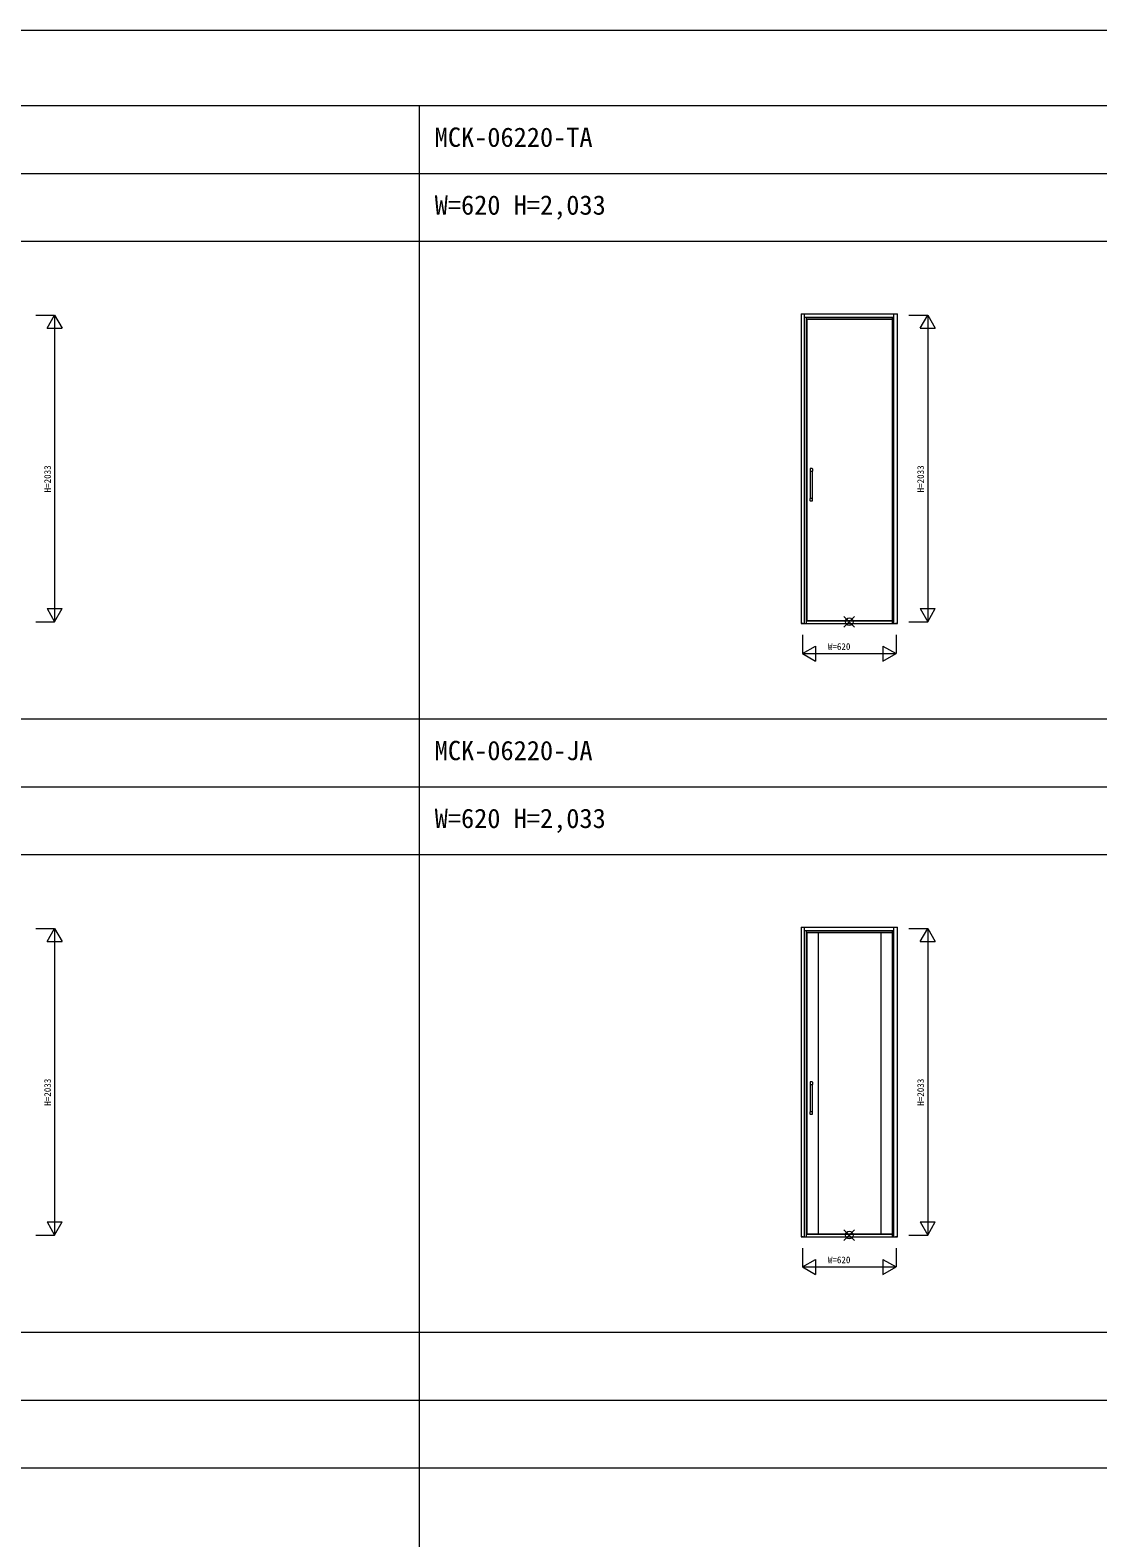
# Model space of a CAD drawing. Units: millimetres, scale not verified. Extents: x -14341 to 14341, y -10000 to 10000.
# Drawn here: x 176 to 7258, y 0 to 10000 of the extents above; entities that cross this region are included whole.
import ezdxf
from ezdxf.enums import TextEntityAlignment as Align

# ---------------------------------------------------------------- set-up
doc = ezdxf.new("R2010")
doc.units = ezdxf.units.MM
doc.header["$LTSCALE"] = 50
for name, color, linetype, lineweight in [('0-0_0', 7, 'Continuous', 9), ('0-1_USER1', 7, 'Continuous', 9), ('0-2_YKK_ZWAK', 1, 'Continuous', 18), ('0-3_YKK_11', 4, 'Continuous', 9), ('0-7_YSS_K', 2, 'Continuous', 18)]:
    doc.layers.add(name, color=color, linetype=linetype, lineweight=lineweight)
doc.styles.add('ＭＳ ゴシック', font='')
doc.styles.get('ＭＳ ゴシック').set_extended_font_data('MS Gothic')

msp = doc.modelspace()

# ---------------------------------------------------------------- linework, layer by layer
at = {"layer": '0-0_0'}
for p, q in [((-14340.51, 10000), (14340.51, 10000)), ((-14340.51, 9500), (14159.49, 9500)), ((2759.49, -10000), (2759.49, 9500)), ((-14340.51, 9050), (14159.49, 9050)), ((-14340.51, 8600), (14159.49, 8600)), ((-14340.51, 5432), (14159.49, 5432)), ((-14340.51, 4982), (14159.49, 4982)), ((-14340.51, 4532), (14159.49, 4532)), ((-14340.51, 1364), (14159.49, 1364)), ((-14340.51, 914), (14159.49, 914)), ((-14340.51, 464), (14159.49, 464))]:
    msp.add_line(p, q, dxfattribs=at)
at = {"layer": '0-2_YKK_ZWAK'}
for p, q in [((5574.14, 6041.14), (5644.85, 6111.85)), ((5574.14, 6111.85), (5644.85, 6041.14)), ((5574.14, 1973.14), (5644.85, 2043.85)), ((5574.14, 2043.85), (5644.85, 1973.14))]:
    msp.add_line(p, q, dxfattribs=at)
for centre in [(5609.49, 6076.5), (5609.49, 2008.5)]:
    msp.add_circle(centre, 25, dxfattribs=at)
at = {"layer": '0-3_YKK_11'}
for p, q in [((5289.49, 8119.5), (5929.49, 8119.5)), ((5289.49, 8119.5), (5289.49, 6064.5)), ((5313.49, 6064.5), (5313.49, 8119.5)), ((5905.49, 6064.5), (5905.49, 8119.5)), ((5929.49, 8109.5), (5925.71, 8109.5)), ((5929.49, 6064.5), (5929.49, 8119.5)), ((5313.49, 8095.5), (5905.49, 8095.5)), ((5323.49, 8095.5), (5323.49, 6064.5)), ((5323.49, 8085.5), (5895.49, 8085.5)), ((5326.99, 8082.5), (5326.99, 6084.5)), ((5326.99, 8082.5), (5893.99, 8082.5)), ((5893.99, 8082.5), (5893.99, 6084.5)), ((5895.49, 6064.5), (5895.49, 8095.5)), ((5349.36, 7091.01), (5349.35, 7090.5)), ((5349.35, 7090.5), (5349.49, 7075)), ((5349.99, 7074.5), (5364, 7074.5)), ((5363.63, 7092), (5350.36, 7092)), ((5350.99, 7074.5), (5350.99, 6894.5)), ((5350.99, 7074.5), (5362.99, 7074.5)), ((5362.99, 7074.5), (5362.99, 6894.5)), ((5364.63, 7090.5), (5364.5, 7075)), ((5364.63, 7091.01), (5364.63, 7090.5)), ((5349.35, 6878.5), (5349.49, 6894)), ((5349.36, 6877.99), (5349.35, 6878.5)), ((5363.99, 6894.5), (5349.99, 6894.5)), ((5363.63, 6877), (5350.36, 6877)), ((5362.99, 6894.5), (5350.99, 6894.5)), ((5364.63, 6878.5), (5364.5, 6894)), ((5364.63, 6877.99), (5364.63, 6878.5)), ((5289.49, 6064.5), (5929.49, 6064.5)), ((5299.49, 6068.58), (5299.49, 6064.5)), ((5895.49, 6079.5), (5323.49, 6079.5)), ((5326.99, 6084.5), (5893.99, 6084.5)), ((5919.49, 6064.5), (5919.49, 6068.58)), ((5289.49, 4051.5), (5929.49, 4051.5)), ((5289.49, 4051.5), (5289.49, 1996.5)), ((5313.49, 1996.5), (5313.49, 4051.5)), ((5313.49, 4027.5), (5905.49, 4027.5)), ((5323.49, 4027.5), (5323.49, 1996.5)), ((5323.49, 4017.5), (5895.49, 4017.5)), ((5326.99, 4014.5), (5326.99, 2016.5)), ((5326.99, 4014.5), (5893.99, 4014.5)), ((5402.99, 4014.5), (5402.99, 2016.5)), ((5817.99, 4014.5), (5817.99, 2016.5)), ((5893.99, 4014.5), (5893.99, 2016.5)), ((5895.49, 1996.5), (5895.49, 4027.5)), ((5905.49, 1996.5), (5905.49, 4051.5)), ((5929.49, 4041.5), (5925.71, 4041.5)), ((5929.49, 1996.5), (5929.49, 4051.5)), ((5349.36, 3023.01), (5349.35, 3022.5)), ((5349.35, 3022.5), (5349.49, 3007)), ((5349.99, 3006.5), (5364, 3006.5)), ((5363.63, 3024), (5350.36, 3024)), ((5350.99, 3006.5), (5350.99, 2826.5)), ((5350.99, 3006.5), (5362.99, 3006.5)), ((5362.99, 3006.5), (5362.99, 2826.5)), ((5364.63, 3022.5), (5364.5, 3007)), ((5364.63, 3023.01), (5364.63, 3022.5)), ((5349.35, 2810.5), (5349.49, 2826)), ((5349.36, 2809.99), (5349.35, 2810.5)), ((5363.99, 2826.5), (5349.99, 2826.5)), ((5363.63, 2809), (5350.36, 2809)), ((5362.99, 2826.5), (5350.99, 2826.5)), ((5364.63, 2810.5), (5364.5, 2826)), ((5364.63, 2809.99), (5364.63, 2810.5)), ((5299.49, 2000.58), (5299.49, 1996.5)), ((5895.49, 2011.5), (5323.49, 2011.5)), ((5326.99, 2016.5), (5893.99, 2016.5)), ((5919.49, 1996.5), (5919.49, 2000.58)), ((5289.49, 1996.5), (5929.49, 1996.5))]:
    msp.add_line(p, q, dxfattribs=at)
for centre, radius, start, end in [((5350.36, 7091), 1, 90, 179.5), ((5349.99, 7075), 0.5, 180.5, 270), ((5363.63, 7091), 1, 0.5, 90), ((5364, 7075), 0.5, 270, 359.5), ((5350.36, 6878), 1, 180.5, 270), ((5349.99, 6894), 0.5, 90, 179.5), ((5363.63, 6878), 1, 270, 359.5), ((5364, 6894), 0.5, 0.5, 90), ((5350.36, 3023), 1, 90, 179.5), ((5349.99, 3007), 0.5, 180.5, 270), ((5363.63, 3023), 1, 0.5, 90), ((5364, 3007), 0.5, 270, 359.5), ((5350.36, 2810), 1, 180.5, 270), ((5349.99, 2826), 0.5, 90, 179.5), ((5363.63, 2810), 1, 270, 359.5), ((5364, 2826), 0.5, 0.5, 90)]:
    msp.add_arc(centre, radius, start, end, dxfattribs=at)
at = {"layer": '0-7_YSS_K'}
for p, q in [((213.49, 8109.5), (338.49, 8109.5)), ((288.49, 8022.9), (338.49, 8109.5)), ((338.49, 8109.5), (338.49, 6076.5)), ((338.49, 8109.5), (388.49, 8022.9)), ((6004.49, 8109.5), (6129.49, 8109.5)), ((6079.49, 8022.9), (6129.49, 8109.5)), ((6129.49, 8109.5), (6129.49, 6076.5)), ((6129.49, 8109.5), (6179.49, 8022.9)), ((288.49, 8022.9), (388.49, 8022.9)), ((6079.49, 8022.9), (6179.49, 8022.9)), ((288.49, 6163.1), (338.49, 6076.5)), ((288.49, 6163.1), (388.49, 6163.1)), ((338.49, 6076.5), (388.49, 6163.1)), ((6079.49, 6163.1), (6129.49, 6076.5)), ((6079.49, 6163.1), (6179.49, 6163.1)), ((6129.49, 6076.5), (6179.49, 6163.1)), ((213.49, 6076.5), (338.49, 6076.5)), ((6004.49, 6076.5), (6129.49, 6076.5)), ((5832.89, 5914.5), (5919.49, 5864.5)), ((5832.89, 5914.5), (5832.89, 5814.5)), ((5919.49, 5989.5), (5919.49, 5864.5)), ((5299.49, 5864.5), (5919.49, 5864.5)), ((5299.49, 5864.5), (5386.1, 5814.5)), ((5832.89, 5814.5), (5919.49, 5864.5)), ((213.49, 4041.5), (338.49, 4041.5)), ((288.49, 3954.9), (338.49, 4041.5)), ((338.49, 4041.5), (338.49, 2008.5)), ((338.49, 4041.5), (388.49, 3954.9)), ((6004.49, 4041.5), (6129.49, 4041.5)), ((6079.49, 3954.9), (6129.49, 4041.5)), ((6129.49, 4041.5), (6129.49, 2008.5)), ((6129.49, 4041.5), (6179.49, 3954.9)), ((288.49, 3954.9), (388.49, 3954.9)), ((6079.49, 3954.9), (6179.49, 3954.9)), ((213.49, 2008.5), (338.49, 2008.5)), ((288.49, 2095.1), (338.49, 2008.5)), ((288.49, 2095.1), (388.49, 2095.1)), ((338.49, 2008.5), (388.49, 2095.1)), ((6004.49, 2008.5), (6129.49, 2008.5)), ((6079.49, 2095.1), (6129.49, 2008.5)), ((6079.49, 2095.1), (6179.49, 2095.1)), ((6129.49, 2008.5), (6179.49, 2095.1)), ((5919.49, 1921.5), (5919.49, 1796.5)), ((5832.89, 1846.5), (5919.49, 1796.5)), ((5832.89, 1846.5), (5832.89, 1746.5)), ((5299.49, 1796.5), (5919.49, 1796.5)), ((5299.49, 1796.5), (5386.1, 1746.5)), ((5832.89, 1746.5), (5919.49, 1796.5))]:
    msp.add_line(p, q, dxfattribs=at)
for points in [[(5299.49, 5989.5), (5299.49, 5864.5), (5386.1, 5914.5), (5386.1, 5814.5)], [(5299.49, 1921.5), (5299.49, 1796.5), (5386.1, 1846.5), (5386.1, 1746.5)]]:
    msp.add_lwpolyline(points, dxfattribs=at)

# ---------------------------------------------------------------- texts
at = {"layer": '0-1_USER1', "style": 'ＭＳ ゴシック'}
for s, p in [('MCK-06220-TA', (2859.49, 9187.5)), ('W=620 H=2,033', (2859.49, 8737.5)), ('MCK-06220-JA', (2859.49, 5119.5)), ('W=620 H=2,033', (2859.49, 4669.5))]:
    msp.add_text(s, height=128.3, dxfattribs=at).set_placement(p, align=Align.BOTTOM_LEFT)
at = {"layer": '0-7_YSS_K', "style": 'ＭＳ ゴシック'}
for p in [(326.49, 6934), (6117.49, 6934), (326.49, 2866), (6117.49, 2866)]:
    msp.add_text('H=2033', height=43.99, rotation=90, dxfattribs=at).set_placement(p, align=Align.BOTTOM_LEFT)
for p in [(5467.49, 5876.5), (5467.49, 1808.5)]:
    msp.add_text('W=620', height=43.99, dxfattribs=at).set_placement(p, align=Align.BOTTOM_LEFT)

doc.saveas('drawing.dxf')
